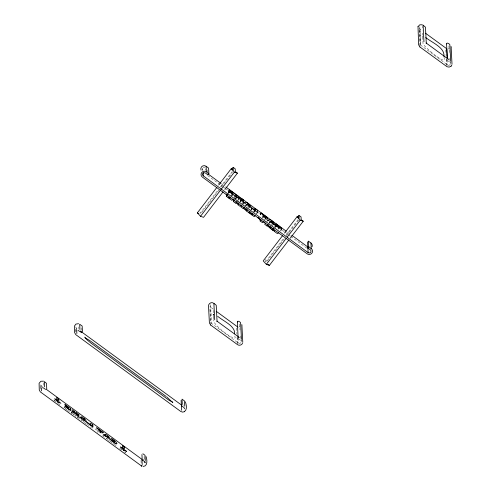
<?xml version="1.0" encoding="UTF-8"?>
<svg xmlns="http://www.w3.org/2000/svg" width="491" height="491" viewBox="0 0 491 491"><rect width="100%" height="100%" fill="white"/><g stroke="black" fill="none" stroke-linecap="round" stroke-linejoin="round"><path stroke-width="0.37" stroke-dasharray="2.46 1.84" d="M422.634 36.144C422.389 36.856 422.383 35.696 423.168 36.481M213.211 309.091L210.608 307.17L210.068 305.948L210.891 322.145L211.277 323.225L238.368 343.062C240.148 344.351 242.057 341.908 241.161 340.14M420.382 44.939L447.602 64.965C449.382 66.254 451.297 63.805 450.394 62.038M116.164 444.828L115.913 445.337L115.219 445.073M199.886 213.732L217.986 190.127M220.312 187.102L232.378 171.365M218.974 190.035L201.335 213.033L199.794 211.909M221.294 187.01L232.439 172.488M64.076 407.733L64.051 407.254L66.96 409.384L66.985 409.862L64.076 407.733L65.002 406.523M75.688 415.239C74.288 414.895 69.458 413.588 72.165 411.679M73.521 414.65L74.448 413.44M78.879 416.687L77.952 417.89L75.78 416.3L76.7 415.091M79.646 417.246L78.72 418.455L79.886 419.308M81.985 418.958L81.058 420.161L83.347 421.474M86.539 424.175L84.249 422.499L85.176 421.296M92.013 428.183L92.94 426.98M97.513 430.625L95.757 429.337L96.684 428.127M111.617 440.617L110.69 441.826L110.665 441.372L112.224 442.544M265.717 261.789L283.823 238.19M286.143 235.164L298.209 219.428M284.344 238.706L267.165 261.095L265.109 259.592M286.664 235.674L298.731 219.943M449.296 48.382L448.105 49.069M213.303 314.436L213.456 314.08L213.02 314.51L213.395 314.197L213.665 319.5M239.909 326.65L238.632 327.184M144.194 459.226L142.979 459.656M183.524 405.001L182.94 405.259M71.226 412.63L73.349 413.207M71.238 412.888L72.674 413.281M57.582 403.627L60 404.48L58.975 403.725M124.554 452.199L125.764 452.628L124.739 451.873M114.636 444.711L112.82 443.441M420.376 44.927L419.302 27.852L419.842 29.073L422.444 30.994M447.694 60.626L449.75 62.13L449.566 58.447M238.46 338.722L240.516 340.226L240.216 334.334M221.527 183.824L223.994 185.635M287.499 232.114L289.966 233.925M207.656 175.557L222.454 186.39M223.067 186.838L224.921 188.194M225.535 188.642L228.002 190.447M258.211 212.566L259.444 213.468M282.257 230.162L284.105 231.519M284.725 231.967L287.806 234.225M288.42 234.68L290.273 236.03M290.887 236.484L306.918 248.219M76.111 331.45C75.933 323.041 74.853 328.688 78.45 329.608M40.667 387.276C40.366 381.384 40.017 386.012 42.465 386.509M81.929 419.971L82.844 420.64M87.38 424.31L89.221 425.654M54.348 400.343L55.379 401.092M121.651 449.621L119.601 448.111L121.394 450.081M67.463 410.212L69.753 411.888M90.295 426.925L91.443 427.765M102.41 435.793L107.044 438.819L106.535 437.984M108.517 440.261L109.659 441.102M111.113 442.152L111.96 442.802M53.832 399.962L55.63 401.933M106.909 438.15L107.94 439.844M83.212 420.812L84.249 422.499M450.302 61.762L450.413 63.965M448.934 45.933L449.265 52.555M447.332 59.792L447.589 64.941M446.669 59.208L447.013 65.966M445.846 49.959L446.147 55.968M446.301 58.975L446.607 64.984M443.95 57.189C448.381 67.795 423.494 46.289 423.015 43.656L422.518 33.044M422.18 26.416L422.26 27.889M420.02 29.233L420.842 45.43M419.817 26.6L420.634 42.797M419.099 30.442L419.934 46.97M265.146 260.291L265.22 261.697M241.069 339.858L241.179 342.067M239.694 324.029L239.995 329.921M238.098 337.888L238.356 343.043M237.435 337.305L237.816 344.817M236.613 328.056L236.914 334.064M237.067 337.072L237.374 343.08M234.753 336.034C238.896 344.529 212.18 324.692 213.702 320.206M207.699 169.978L207.803 172.083M213.247 310.404L213.585 317.033M205.263 168.873L205.336 170.273M210.584 304.696L211.609 323.526M209.903 309.293L210.7 325.073M202.31 168.947L202.384 170.352M144.09 456.501L144.244 459.515M141.009 460.521L141.156 463.535M102.177 433.553L102.202 434.056M97.844 430.988L97.924 432.51M95.733 428.833L95.757 429.337M81.267 328L81.383 330.265M78.836 326.945L78.953 329.216M76.596 328.252L76.713 330.517M75.675 329.461L75.829 332.481M77.86 416.092L77.952 417.89M75.737 415.515L75.78 416.3M43.392 382.784L43.582 386.552M41.232 385.601L41.305 387.111M40.305 386.81L40.422 389.068M203.035 170.285A1.798 1.755 -2.9 0 1 202.93 167.56M203.157 167.394A1.798 1.755 -2.9 0 1 204.956 167.327"/><path stroke-width="0.74" d="M237.331 321.986C237.527 320.083 240.43 322.114 240.615 322.808L241.462 339.355M446.565 43.889C446.761 41.987 449.664 44.012 449.848 44.712L450.695 61.258M84.685 337.176L87.091 339.876L90.896 343.031L167.296 398.956C168.536 400.423 173.311 402.154 172.863 402.399M280.668 230.69L281.595 229.475L281.447 228.223L279.293 226.234L278.366 227.45M418.001 26.612L418.633 44.828L419.94 46.989M242.554 343.197C241.805 345.155 239.111 345.885 237.46 344.608L210.713 325.091M418.001 26.606L419.793 24.814L422.346 24.783M451.788 65.1L451.076 66.168M142.065 465.566L141.715 466.069M223.031 191.92L203.538 217.335L200.512 216.273L197.364 212.836L216.856 187.415M218.716 184.997L231.249 168.652L233.305 170.156L233.164 167.351L235.22 168.855L235.361 171.66L237.423 173.157L224.89 189.495M231.31 169.776L233.164 167.351M57.907 402.276L57.803 400.171L58.73 398.968L56.674 397.458L56.815 400.263L54.759 398.76L57.901 402.203L60.927 403.271L58.871 401.767L58.73 398.968M200.512 216.273L234.397 172.095L237.423 173.157M228.493 191.073L229.426 189.857L232.335 191.981L232.36 192.46L229.45 190.336L229.426 189.857M228.518 191.551L229.45 190.336M227.186 194.559L226.283 196.247L229.193 198.37L230.126 197.161M228.579 192.742L229.512 191.527L232.421 193.657L231.519 195.344M229.076 192.288L230.003 191.079L232.378 192.81L232.403 193.288L230.027 191.551L230.003 191.079M226.283 196.247L227.21 195.037M228.603 193.221L229.512 191.527M231.887 193.546L232.82 192.337L235.109 194.006L235.22 196.155L234.293 197.37M232.9 199.186L231.967 200.396L229.678 198.726L230.604 197.511M231.998 195.694L232.93 194.485L232.82 192.337M70.569 408.537L70.679 410.685L68.39 409.009L68.28 406.861L70.569 408.537L69.648 409.74L67.93 408.481M235.674 196.308L236.601 195.093L238.779 196.682L238.822 197.468L236.693 196.891L235.766 198.106M234.367 199.923L233.44 201.132L233.348 199.334M234.385 200.181C231.525 202.353 237.245 203.556 238.626 203.931M235.778 198.364L236.705 197.155C247.108 199.585 243.732 202.28 236.705 197.155M233.458 201.482L234.385 200.273M235.784 198.456L236.711 197.241M73.312 412.422L74.233 411.219L72.06 409.623L72.152 411.421L74.276 411.998L74.233 411.219M235.741 203.151L237.135 201.335M238.061 200.119L238.994 198.91M75.553 414.066L76.479 412.857C86.514 419.645 62.363 407.579 76.479 412.857M238.89 202.801L237.957 204.01L238 204.796L240.179 206.386L241.106 205.177M240.283 200.979L241.21 199.769L243.34 200.346L243.432 202.145L242.499 203.36M238 204.796L238.927 203.587M240.32 201.77L241.253 200.555L241.21 199.769M77.86 416.092L78.787 414.883L76.664 414.306L76.7 415.091L78.879 416.687L78.787 414.883M241.873 205.735L240.946 206.944L243.284 208.65L244.592 207.355M243.266 203.918L244.199 202.703L246.599 202.39L248.698 203.918L247.765 205.134M82.046 416.933L79.646 417.246L84.274 420.265L82.856 418.762L84.139 418.467L82.046 416.933L81.119 418.142L82.169 418.909M243.284 208.65L244.211 207.441M245.604 205.625L246.918 204.324L248.833 205.723L247.9 206.932M245.991 205.533L246.918 204.324M83.728 420.05L84.851 418.989L87.466 422.972L85.176 421.296L83.795 419.038L84.655 418.841M83.924 420.192L84.851 418.989M243.665 208.565L245.58 209.964L246.507 208.749M249.931 211.13L248.771 212.658L246.482 210.989L247.409 209.774M248.802 207.957L249.735 206.748L248.348 204.489L249.213 204.299L252.024 208.417L249.735 206.748M251.097 209.632L252.251 208.098L254.706 209.89L253.804 211.603M252.411 213.419L251.478 214.635L249.029 212.842L249.956 211.633M251.349 209.817L252.251 208.098M254.178 209.81L255.105 208.595L257.401 210.271L257.505 212.419L256.578 213.628M255.185 215.445L254.252 216.66L251.963 214.984L252.89 213.775M254.283 211.959L255.216 210.743L255.105 208.595M92.83 424.832L92.94 426.98L90.651 425.298L90.54 423.15L92.83 424.832L91.903 426.035L90.761 425.2M260.298 214.272L261.224 213.063L267.681 217.771L266.779 219.483M260.322 214.776L261.224 213.063M262.415 216.421L263.348 215.211L265.637 216.881L265.717 218.403L264.784 219.618M263.391 221.435L262.464 222.644L260.169 220.975L261.102 219.759M262.495 217.943L263.421 216.734L263.348 215.211M100.133 432.663L101.06 431.454L98.771 429.778L98.851 431.301L101.14 432.976L101.06 431.454M266.754 218.986L267.681 217.771M265.594 223.043L264.661 224.252L267 225.958L268.313 224.657M266.987 221.226L267.914 220.011L270.32 219.698L272.419 221.226L271.486 222.435M103.613 435.64L104.81 435.48L105.737 434.277L107.83 435.812L106.547 436.106L107.965 437.61L103.337 434.59L105.737 434.277M267 225.958L267.933 224.749M269.326 222.932L270.639 221.631L272.554 223.024L271.621 224.24M269.706 222.84L270.639 221.631M107.425 437.395L108.542 436.327L111.156 440.31L108.867 438.635L107.486 436.382L108.345 436.186M107.615 437.536L108.542 436.327M267.386 225.872L269.301 227.265L270.228 226.056M273.426 228.757L272.493 229.966L270.203 228.29L271.13 227.081M272.523 225.265L273.456 224.049L272.069 221.797L272.935 221.601L275.746 225.725L274.819 226.934M275.212 225.191L276.145 223.982L278.814 225.872L278.839 226.382L276.169 224.43L276.145 223.982M275.236 225.639L276.169 224.43M278.323 232.722C278.274 235.557 274.174 230.653 272.953 230.267L273.855 228.603M275.248 226.787L276.181 225.578L279.176 227.695L279.293 226.234M272.953 230.267L273.88 229.058M275.273 227.241L276.181 225.578M278.244 228.91L279.176 227.695M282.693 235.477L263.194 260.893L266.343 264.336L269.369 265.398L288.861 239.982M284.547 233.053L297.08 216.715L299.136 218.219L298.994 215.414L301.051 216.918L301.198 219.716L303.254 221.22L290.255 238.166M297.601 217.231L298.994 215.414M123.677 450.425L123.566 448.32L124.493 447.111L122.437 445.607L122.578 448.412L120.528 446.908L123.671 450.351L126.69 451.419L124.634 449.916L124.493 447.111M266.343 264.336L286.302 238.313M287.229 237.104L300.228 220.158L303.254 221.22M201.04 170.168A3.345 3.265 -2.9 0 1 206.116 166.265L208.589 168.075L208.871 173.679L207.945 174.882L205.477 173.071A1.798 1.755 -2.9 0 0 202.955 173.433A1.798 1.755 -2.9 0 0 203.317 175.888L308.127 252.613A1.798 1.755 -2.9 0 0 310.65 252.257A1.798 1.755 -2.9 0 0 310.287 249.796L307.82 247.992L307.538 242.388L308.465 241.185L310.932 242.984A3.345 3.265 -2.9 0 1 312.024 246.807M307.82 247.992L308.753 246.789L308.465 241.185M141.739 465.364L141.273 465.793L40.305 391.861L39.268 389.934L39.096 383.311L40.863 381.255L43.558 381.163M238.362 337.427L239.252 337.409L216.869 321.071L217.059 321.464L216.23 305.261L213.867 303.297M451.069 66.168L449.161 67.12L447.055 66.739L419.946 46.995M78.572 323.692L75.902 324.085L74.417 326.122L74.638 332.603L75.804 334.641L180.749 411.47L182.542 412.121L184.389 411.703M143.059 466.444C147.889 466.444 147.19 459.619 146.085 456.618M184.364 411.716C187.421 409.629 186.463 404.836 185.322 401.822M281.595 229.475L276.206 226.026M248.698 203.918L247.409 204.219L248.833 205.723M272.419 221.226L271.13 221.527L272.554 223.024M42.318 387.737L43.423 387.908L45.522 389.418M447.939 59.166L448.492 59.313L426.102 42.975L426.292 43.368L425.464 27.158L423.101 25.194M77.977 330.382L81.5 332.53L82.427 331.327L82.157 326.036L79.683 324.226L79.953 329.516M213.106 302.879C211.038 301.983 208.43 303.69 208.528 305.967L209.393 322.925L210.707 325.085M85.139 337.79L89.779 340.564M425.783 37.611C432.418 42.877 444.999 47.596 443.913 56.483M217.759 316.382C223.822 321.433 235.293 325.944 234.643 333.831M142.893 453.745L145.017 455.292L145.287 460.564M272.916 228.671L273.487 229.07M425.488 33.21L446.761 48.738L447.258 58.319M261.255 213.56L267.705 218.274M229.536 192.006L232.446 194.129M232.93 194.485L235.22 196.155M241.253 200.555L243.432 202.145M244.199 202.703L246.537 204.409M252.282 208.601L254.731 210.394M255.216 210.743L257.505 212.419M263.421 216.734L265.717 218.403M267.914 220.011L270.253 221.717M273.456 224.049L275.746 225.725M227.339 194.952L226.173 194.098L227.364 195.43M258.561 217.734L259.733 218.587M260.347 219.514L258.002 217.801L257.971 217.304M263.28 221.656L264.453 222.515L264.428 222.012M228.002 197.044L229.193 198.37M249.612 212.787L250.84 213.683M197.364 212.836L198.395 213.585M267.822 264.275L269.369 265.398M216.255 311.312L237.527 326.834M310.932 242.984L311.214 248.587A3.345 3.265 -2.9 0 1 311.883 253.153A3.345 3.265 -2.9 0 1 307.2 253.822L202.39 177.098A3.345 3.265 -2.9 0 1 201.721 172.531A3.345 3.265 -2.9 0 1 206.404 171.868L208.871 173.679M308.753 246.789L311.214 248.587M207.963 173.9L220.913 183.376M225.842 186.985L286.265 231.212M291.814 235.275L307.845 247.01A1.798 1.755 -2.9 0 0 308.084 247.157M80.297 330.959L181.412 404.971M181.375 405.64L184.051 407.628L184.555 408.788M90.129 340.815L166.179 396.489M46.172 389.222L141.93 459.318L142.2 464.59M142.5 460.411C144.115 459.662 145.753 465.272 145.005 461.601M56.778 399.422L57.803 400.171M122.541 447.571L123.566 448.32M104.81 435.48L106.381 436.634M274.487 230.985L272.928 229.819M166.879 397.01L172.574 402.43M114.471 442.581L115.925 444.03M297.08 216.715L300.228 220.158M231.249 168.652L234.397 172.095M271.744 228.831L272.493 229.966M269.16 226.603L270.203 228.29M245.445 209.295L246.482 210.989M268.792 226.437L269.301 227.265M245.07 209.129L245.58 209.964M451.069 46.449L451.192 47.296M241.836 324.545L241.959 325.398M451.168 47.725L452.008 64.253M446.565 43.84L447.301 58.423M423.107 25.207L423.948 41.741M307.845 247.01L308.127 252.613M260.095 219.452L260.169 220.975M251.889 213.554L251.963 214.984M251.453 214.131L251.478 214.635M248.998 212.339L249.029 212.842M236.601 195.093L236.693 196.891M241.934 325.821L242.775 342.35M237.331 321.936L238.067 336.525M229.604 197.29L229.678 198.726M226.75 195.32L226.774 195.799M213.873 303.309L214.714 319.837M206.116 166.265L206.404 171.868M203.139 172.39L203.317 175.888M184.763 406.241L184.499 400.951L182.032 399.146L182.302 404.437M181.105 400.355L181.676 410.261M141.936 454.537L142.212 460.042M76.713 330.517L76.866 333.542M46.749 388.823L46.473 383.318L44.319 381.581L44.583 386.853M41.348 387.859L41.496 390.873M141.727 466.235A3.345 3.265 -2.9 0 1 141.279 465.959M114.759 441.912L114.385 442.195L111.592 440.163L111.617 440.617C114.157 443.747 120.332 445.681 114.704 440.832L114.759 441.912M112.138 438.966L111.555 438.573L111.58 439.015L114.25 440.973L114.219 440.464L112.138 438.966M67.801 406.505L64.892 404.375L64.916 404.854L67.826 406.984L67.801 406.505M103.104 432.35L96.653 427.63L96.684 428.127L103.128 432.847L103.104 432.35M67.844 407.327L65.469 405.597L65.493 406.075L67.868 407.806L67.844 407.327M67.887 408.174L64.978 406.045L65.002 406.523L67.911 408.653L67.887 408.174M90.141 424.445L87.693 422.653L87.717 423.156L90.172 424.948L90.141 424.445"/></g></svg>
